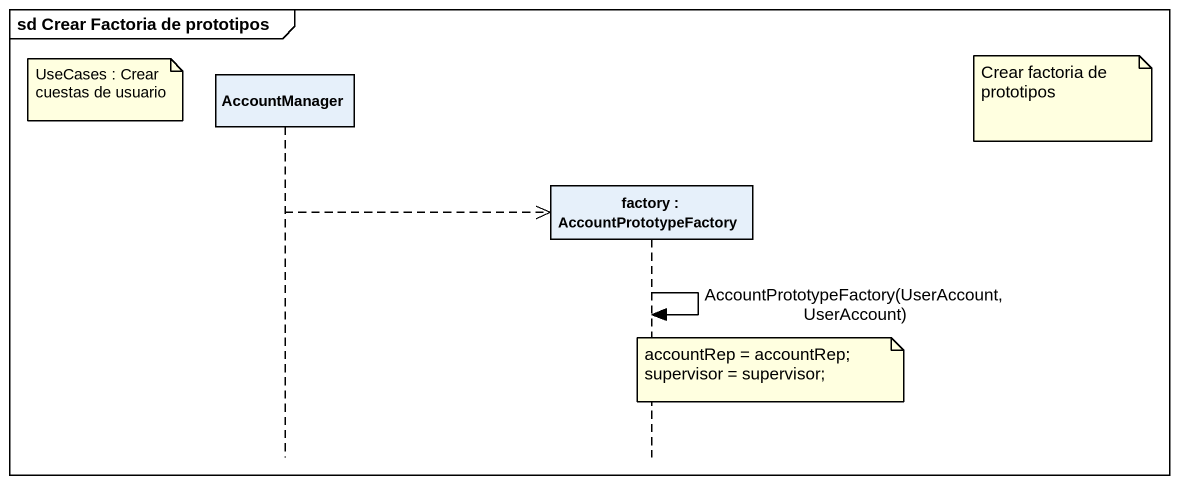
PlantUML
@startuml
mainframe sd Crear Factoria de prototipos
hide footbox
participant AccountManager
participant "factory : AccountPrototypeFactory" as factory

note left of AccountManager : UseCases : Crear cuestas de usuario
note right of factory : Crear factoria de prototipos
AccountManager -->> factory **
factory -> factory : AccountPrototypeFactory(UserAccount, UserAccount)
note over factory
  accountRep = accountRep;
  supervisor = supervisor;
end note
@enduml
